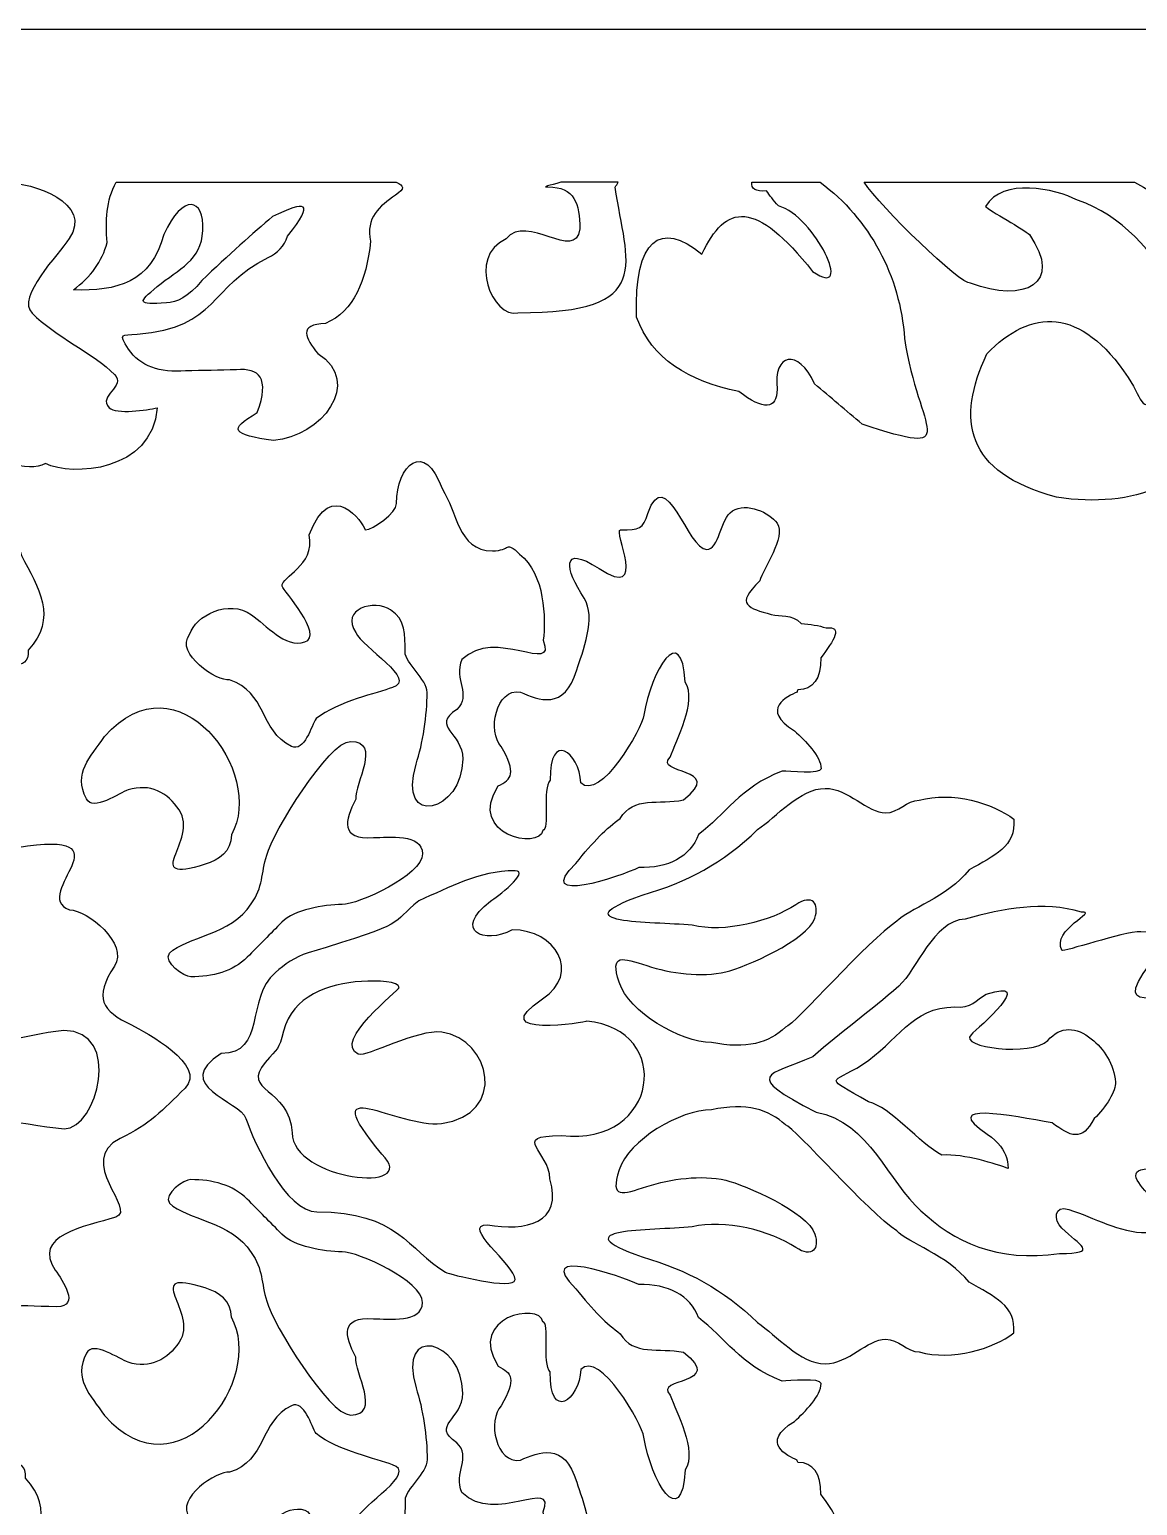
# Model space of a CAD drawing. Header units: centimetres. Extents: x 11.1 to 45, y -13.4 to 13.9.
# Drawn here: x 17.42 to 22.72, y 6.86 to 13.92 of the extents above; entities that cross this region are included whole.
import ezdxf

# ---------------------------------------------------------------- set-up
doc = ezdxf.new("R2010")
doc.units = ezdxf.units.CM
doc.header["$MEASUREMENT"] = 0
doc.layers.add('layer 1', color=7, linetype='Continuous')

msp = doc.modelspace()

# ---------------------------------------------------------------- linework, layer by layer
at = {"layer": 'layer 1', "color": 177}
for points, knots in [([(11.13376, 13.34877), (11.13376, 13.34877), (11.13376, 13.9212), (11.13376, 13.9212), (11.13376, 13.9212), (11.13376, 13.9212), (27.43513, 13.9212), (27.43513, 13.9212), (27.43513, 13.9212), (27.43513, 13.9212), (27.43513, -13.3973), (27.43513, -13.3973), (27.43513, -13.3973), (27.43513, -13.3973), (11.13376, -13.3973), (11.13376, -13.3973), (11.13376, -13.3973), (11.13376, -13.3973), (11.13376, 13.34877), (11.13376, 13.34877)], [0, 0, 0, 0, 0.1666667, 0.1666667, 0.1666667, 0.1666667, 0.3333333, 0.3333333, 0.3333333, 0.3333333, 0.5, 0.5, 0.5, 0.5, 0.6666667, 0.6666667, 0.6666667, 0.6666667, 1, 1, 1, 1]), ([(21.4173, 13.19051), (21.49186, 13.07493), (21.88108, 12.69596), (21.92558, 12.70743), (21.92558, 12.70743), (22.18358, 12.61015), (22.372, 12.70469), (22.20709, 12.94022), (22.20709, 12.94022), (22.18477, 12.96151), (22.01426, 13.05666), (21.99723, 13.07461), (21.99723, 13.07461), (22.07838, 13.21357), (22.32865, 13.16045), (22.43774, 13.10443), (22.43774, 13.10443), (22.65008, 13.02995), (22.79453, 12.86196), (22.91623, 12.66261), (22.91623, 12.66261), (23.05509, 12.43353), (23.04142, 12.27486), (22.87617, 12.17071), (22.87617, 12.17071), (22.72735, 12.07694), (22.75888, 12.13641), (22.67912, 12.25658), (22.67912, 12.25658), (22.4539, 12.5959), (22.21412, 12.58777), (22.00332, 12.36868), (22.00332, 12.36868), (21.85788, 12.05434), (21.8959, 11.80123), (22.33751, 11.68285), (22.33751, 11.68285), (22.71108, 11.62571), (22.99365, 11.75092), (23.19336, 12.04211), (23.19336, 12.04211), (23.43089, 12.56314), (23.17557, 12.93486), (22.7098, 13.19051), (22.7098, 13.19051), (22.7098, 13.19051), (21.4173, 13.19051), (21.4173, 13.19051)], [0, 0, 0, 0, 0.0769231, 0.0769231, 0.0769231, 0.0769231, 0.1538462, 0.1538462, 0.1538462, 0.1538462, 0.2307692, 0.2307692, 0.2307692, 0.2307692, 0.3076923, 0.3076923, 0.3076923, 0.3076923, 0.3846154, 0.3846154, 0.3846154, 0.3846154, 0.4615385, 0.4615385, 0.4615385, 0.4615385, 0.5384615, 0.5384615, 0.5384615, 0.5384615, 0.6153846, 0.6153846, 0.6153846, 0.6153846, 0.6923077, 0.6923077, 0.6923077, 0.6923077, 0.7692308, 0.7692308, 0.7692308, 0.7692308, 0.8461538, 0.8461538, 0.8461538, 0.8461538, 1, 1, 1, 1]), ([(18.03448, 12.11124), (17.98994, 12.09848), (17.83723, 12.07938), (17.80541, 12.11124), (17.80541, 12.11124), (17.74815, 12.1686), (17.88813, 12.21322), (17.83086, 12.27058), (17.83086, 12.27058), (17.73542, 12.36618), (17.54453, 12.45541), (17.43636, 12.56376), (17.43636, 12.56376), (17.36, 12.64025), (17.56362, 12.8442), (17.61452, 12.92068), (17.61452, 12.92068), (17.72906, 13.09277), (17.44272, 13.18838), (17.3091, 13.18838), (17.3091, 13.18838), (17.13998, 13.17477), (17.17717, 13.01374), (16.95277, 13.05453), (16.95277, 13.05453), (16.7555, 13.02446), (16.82552, 12.72657), (16.6219, 12.95892), (16.6219, 12.95892), (16.43016, 13.11614), (16.44558, 12.97522), (16.34829, 12.85057), (16.34829, 12.85057), (16.14467, 12.64662), (15.72471, 12.75497), (15.5211, 12.39805), (15.5211, 12.39805), (15.48292, 12.27058), (15.41293, 12.18134), (15.41293, 12.03475), (15.41293, 12.03475), (15.34028, 11.84247), (15.45996, 11.91125), (15.62425, 12.06102), (15.62425, 12.06102), (15.84603, 12.31501), (16.34856, 12.55191), (16.73643, 12.51915), (16.73643, 12.51915), (16.85096, 12.4809), (17.15639, 12.41717), (17.04185, 12.37892), (17.04185, 12.37892), (17.10564, 12.27517), (16.72596, 12.29855), (16.46918, 12.25146), (16.46918, 12.25146), (16.01741, 12.10487), (15.57201, 11.95826), (15.40656, 11.44838), (15.40656, 11.44838), (15.18456, 11.21631), (15.60119, 11.31144), (15.69926, 11.08509), (15.69926, 11.08509), (15.77939, 10.99747), (15.86533, 10.72024), (15.8647, 10.61981), (15.8647, 10.61981), (15.9175, 10.56102), (15.98518, 10.87668), (16.17649, 10.84289), (16.17649, 10.84289), (16.27193, 10.84289), (16.26557, 10.72816), (16.31647, 10.71543), (16.31647, 10.71543), (16.29845, 10.76057), (16.70143, 10.78076), (16.51373, 10.63894), (16.51373, 10.63894), (16.35465, 10.56245), (16.54554, 10.4286), (16.6728, 10.51146), (16.6728, 10.51146), (16.79338, 10.56245), (16.80066, 10.77916), (16.69189, 10.85565), (16.69189, 10.85565), (16.60631, 11.18419), (17.02666, 10.92965), (16.99095, 10.89388), (16.99095, 10.89388), (16.99095, 10.80465), (17.03549, 10.71543), (17.14366, 10.71543), (17.14366, 10.71543), (17.31546, 10.71543), (17.15639, 10.84289), (17.23274, 10.88112), (17.23274, 10.88112), (17.30274, 10.91301), (17.42363, 10.83015), (17.41727, 10.95124), (17.41727, 10.95124), (17.56139, 11.10209), (17.46638, 11.25293), (17.38546, 11.40376), (17.38546, 11.40376), (17.37655, 11.50447), (17.19288, 11.39016), (17.16275, 11.33366), (17.16275, 11.33366), (16.67222, 11.33366), (17.08035, 11.44201), (17.02276, 11.73519), (17.02276, 11.73519), (16.99095, 11.84354), (16.92732, 11.89453), (16.8446, 11.93277), (16.8446, 11.93277), (16.66643, 12.02201), (16.53282, 12.1686), (16.83187, 12.1686), (16.83187, 12.1686), (16.82811, 12.08564), (17.33394, 11.75417), (17.49999, 11.84354), (17.49999, 11.84354), (17.62835, 11.78205), (18.0113, 11.80352), (18.03448, 12.11124)], [0, 0, 0, 0, 0.0294118, 0.0294118, 0.0294118, 0.0294118, 0.0588235, 0.0588235, 0.0588235, 0.0588235, 0.0882353, 0.0882353, 0.0882353, 0.0882353, 0.1176471, 0.1176471, 0.1176471, 0.1176471, 0.1470588, 0.1470588, 0.1470588, 0.1470588, 0.1764706, 0.1764706, 0.1764706, 0.1764706, 0.2058824, 0.2058824, 0.2058824, 0.2058824, 0.2352941, 0.2352941, 0.2352941, 0.2352941, 0.2647059, 0.2647059, 0.2647059, 0.2647059, 0.2941176, 0.2941176, 0.2941176, 0.2941176, 0.3235294, 0.3235294, 0.3235294, 0.3235294, 0.3529412, 0.3529412, 0.3529412, 0.3529412, 0.3823529, 0.3823529, 0.3823529, 0.3823529, 0.4117647, 0.4117647, 0.4117647, 0.4117647, 0.4411765, 0.4411765, 0.4411765, 0.4411765, 0.4705882, 0.4705882, 0.4705882, 0.4705882, 0.5, 0.5, 0.5, 0.5, 0.5294118, 0.5294118, 0.5294118, 0.5294118, 0.5588235, 0.5588235, 0.5588235, 0.5588235, 0.5882353, 0.5882353, 0.5882353, 0.5882353, 0.6176471, 0.6176471, 0.6176471, 0.6176471, 0.6470588, 0.6470588, 0.6470588, 0.6470588, 0.6764706, 0.6764706, 0.6764706, 0.6764706, 0.7058824, 0.7058824, 0.7058824, 0.7058824, 0.7352941, 0.7352941, 0.7352941, 0.7352941, 0.7647059, 0.7647059, 0.7647059, 0.7647059, 0.7941176, 0.7941176, 0.7941176, 0.7941176, 0.8235294, 0.8235294, 0.8235294, 0.8235294, 0.8529412, 0.8529412, 0.8529412, 0.8529412, 0.8823529, 0.8823529, 0.8823529, 0.8823529, 0.9117647, 0.9117647, 0.9117647, 0.9117647, 0.9411765, 0.9411765, 0.9411765, 0.9411765, 1, 1, 1, 1]), ([(17.83886, 13.19051), (17.79042, 13.10327), (17.7881, 13.00388), (17.79495, 12.90209), (17.79495, 12.90209), (17.77283, 12.81072), (17.7157, 12.73686), (17.63459, 12.67501), (17.63459, 12.67501), (17.84019, 12.6675), (18.00796, 12.71178), (18.0659, 12.94087), (18.0659, 12.94087), (18.15922, 13.14027), (18.26041, 13.11622), (18.25321, 12.95856), (18.25321, 12.95856), (18.24669, 12.81516), (18.13914, 12.77678), (18.03463, 12.69059), (18.03463, 12.69059), (17.94104, 12.61337), (17.93791, 12.60395), (18.079, 12.6127), (18.079, 12.6127), (18.12826, 12.61576), (18.18244, 12.63872), (18.24838, 12.71931), (18.24838, 12.71931), (18.37447, 12.84001), (18.49504, 12.94883), (18.5873, 13.02577), (18.5873, 13.02577), (18.74422, 13.10152), (18.79399, 13.10263), (18.65897, 12.93264), (18.65897, 12.93264), (18.64327, 12.88417), (18.61029, 12.85119), (18.56547, 12.82942), (18.56547, 12.82942), (18.28191, 12.69167), (18.33015, 12.49613), (17.93924, 12.46306), (17.93924, 12.46306), (17.86484, 12.45676), (17.84644, 12.47151), (17.89833, 12.39209), (17.89833, 12.39209), (17.95316, 12.30814), (18.04765, 12.27812), (18.17096, 12.28728), (18.17096, 12.28728), (18.25207, 12.28914), (18.33317, 12.29098), (18.41427, 12.29283), (18.41427, 12.29283), (18.52141, 12.30196), (18.57572, 12.25577), (18.5138, 12.08787), (18.5138, 12.08787), (18.37061, 12.00373), (18.39643, 11.98399), (18.59122, 11.95368), (18.59122, 11.95368), (18.81941, 11.97246), (19.02088, 12.23096), (18.804, 12.37037), (18.804, 12.37037), (18.74276, 12.44444), (18.70851, 12.50985), (18.84006, 12.51438), (18.84006, 12.51438), (18.9762, 12.57254), (19.03484, 12.71867), (19.05571, 12.90764), (19.05571, 12.90764), (19.03053, 13.02011), (19.09908, 13.07622), (19.17439, 13.12826), (19.17439, 13.12826), (19.22255, 13.16156), (19.21402, 13.17123), (19.1786, 13.19051), (19.1786, 13.19051), (19.1786, 13.19051), (17.83886, 13.19051), (17.83886, 13.19051)], [0, 0, 0, 0, 0.0434783, 0.0434783, 0.0434783, 0.0434783, 0.0869565, 0.0869565, 0.0869565, 0.0869565, 0.1304348, 0.1304348, 0.1304348, 0.1304348, 0.173913, 0.173913, 0.173913, 0.173913, 0.2173913, 0.2173913, 0.2173913, 0.2173913, 0.2608696, 0.2608696, 0.2608696, 0.2608696, 0.3043478, 0.3043478, 0.3043478, 0.3043478, 0.3478261, 0.3478261, 0.3478261, 0.3478261, 0.3913043, 0.3913043, 0.3913043, 0.3913043, 0.4347826, 0.4347826, 0.4347826, 0.4347826, 0.4782609, 0.4782609, 0.4782609, 0.4782609, 0.5217391, 0.5217391, 0.5217391, 0.5217391, 0.5652174, 0.5652174, 0.5652174, 0.5652174, 0.6086957, 0.6086957, 0.6086957, 0.6086957, 0.6521739, 0.6521739, 0.6521739, 0.6521739, 0.6956522, 0.6956522, 0.6956522, 0.6956522, 0.7391304, 0.7391304, 0.7391304, 0.7391304, 0.7826087, 0.7826087, 0.7826087, 0.7826087, 0.826087, 0.826087, 0.826087, 0.826087, 0.8695652, 0.8695652, 0.8695652, 0.8695652, 0.9130435, 0.9130435, 0.9130435, 0.9130435, 1, 1, 1, 1]), ([(20.24019, 13.19051), (20.2356, 13.18255), (20.2308, 13.17468), (20.22569, 13.16691), (20.22569, 13.16691), (20.27895, 12.79748), (20.42724, 12.56532), (19.75997, 12.56549), (19.75997, 12.56549), (19.64074, 12.53694), (19.51458, 12.83328), (19.70383, 12.91895), (19.70383, 12.91895), (19.80321, 13.04553), (20.03624, 12.80319), (20.05669, 12.96715), (20.05669, 12.96715), (20.05669, 13.08763), (20.03263, 13.16797), (19.90432, 13.16797), (19.90432, 13.16797), (19.87048, 13.16797), (19.91258, 13.17321), (19.96648, 13.19051), (19.96648, 13.19051), (19.96648, 13.19051), (20.24019, 13.19051), (20.24019, 13.19051)], [0, 0, 0, 0, 0.125, 0.125, 0.125, 0.125, 0.25, 0.25, 0.25, 0.25, 0.375, 0.375, 0.375, 0.375, 0.5, 0.5, 0.5, 0.5, 0.625, 0.625, 0.625, 0.625, 0.75, 0.75, 0.75, 0.75, 1, 1, 1, 1]), ([(20.87997, 13.19051), (20.87491, 13.1584), (20.89812, 13.14455), (20.94964, 13.14898), (20.94964, 13.14898), (20.96402, 13.12807), (20.98296, 13.10416), (21.00654, 13.07729), (21.00654, 13.07729), (21.18042, 13.02979), (21.37521, 12.62168), (21.17042, 12.76315), (21.17042, 12.76315), (20.89615, 13.10857), (20.755, 13.09012), (20.64066, 12.84572), (20.64066, 12.84572), (20.44288, 13.01121), (20.31539, 12.91856), (20.32841, 12.54521), (20.32841, 12.54521), (20.39992, 12.34272), (20.57852, 12.23818), (20.81723, 12.18861), (20.81723, 12.18861), (20.93662, 12.09771), (20.99783, 12.10149), (21.00089, 12.19991), (21.00089, 12.19991), (20.97948, 12.3701), (21.10283, 12.39932), (21.1789, 12.22539), (21.1789, 12.22539), (21.25614, 12.16124), (21.3297, 12.09708), (21.40693, 12.03292), (21.40693, 12.03292), (21.89801, 11.87009), (21.67739, 11.99247), (21.60973, 12.44202), (21.60973, 12.44202), (21.58903, 12.74288), (21.44337, 13.01399), (21.2068, 13.19051), (21.2068, 13.19051), (21.2068, 13.19051), (20.87997, 13.19051), (20.87997, 13.19051)], [0, 0, 0, 0, 0.0769231, 0.0769231, 0.0769231, 0.0769231, 0.1538462, 0.1538462, 0.1538462, 0.1538462, 0.2307692, 0.2307692, 0.2307692, 0.2307692, 0.3076923, 0.3076923, 0.3076923, 0.3076923, 0.3846154, 0.3846154, 0.3846154, 0.3846154, 0.4615385, 0.4615385, 0.4615385, 0.4615385, 0.5384615, 0.5384615, 0.5384615, 0.5384615, 0.6153846, 0.6153846, 0.6153846, 0.6153846, 0.6923077, 0.6923077, 0.6923077, 0.6923077, 0.7692308, 0.7692308, 0.7692308, 0.7692308, 0.8461538, 0.8461538, 0.8461538, 0.8461538, 1, 1, 1, 1]), ([(19.49243, 10.90557), (19.64941, 11.06451), (19.94664, 10.82668), (19.88187, 10.99837), (19.88187, 10.99837), (19.89364, 11.10112), (19.89132, 11.31373), (19.76828, 11.40997), (19.76828, 11.40997), (19.69932, 11.47857), (19.72771, 11.42611), (19.63847, 11.42611), (19.63847, 11.42611), (19.47214, 11.42611), (19.46809, 11.61981), (19.39913, 11.7207), (19.39913, 11.7207), (19.31395, 11.96329), (19.18007, 11.83565), (19.18007, 11.6521), (19.18007, 11.6521), (19.18007, 11.60771), (19.06648, 11.527), (19.02997, 11.527), (19.02997, 11.527), (19.02146, 11.55786), (18.86847, 11.78457), (18.76223, 11.50278), (18.76223, 11.50278), (18.79091, 11.3501), (18.62716, 11.30655), (18.63242, 11.25664), (18.63242, 11.25664), (18.63647, 11.24048), (18.83525, 11.01855), (18.74194, 10.9903), (18.74194, 10.9903), (18.64459, 10.95802), (18.55533, 11.07503), (18.48637, 11.11942), (18.48637, 11.11942), (18.37685, 11.19911), (18.21729, 11.11506), (18.19024, 11.02662), (18.19024, 11.02662), (18.11686, 10.93236), (18.32431, 10.79962), (18.3809, 10.80871), (18.3809, 10.80871), (18.5594, 10.75221), (18.52289, 10.56658), (18.67704, 10.48992), (18.67704, 10.48992), (18.73789, 10.46167), (18.7744, 10.59081), (18.79468, 10.62309), (18.79468, 10.62309), (18.90342, 10.70784), (19.08786, 10.74416), (19.15978, 10.7724), (19.15978, 10.7724), (19.28547, 10.80732), (19.0137, 10.96605), (18.98535, 11.03469), (18.98535, 11.03469), (18.90827, 11.14768), (19.07459, 11.19611), (19.15167, 11.14363), (19.15167, 11.14363), (19.22469, 11.09522), (19.22063, 11.02662), (19.22063, 10.94188), (19.22063, 10.94188), (19.22063, 10.88941), (19.32611, 10.81274), (19.32611, 10.74819), (19.32611, 10.74819), (19.32611, 10.64325), (19.30582, 10.50203), (19.27337, 10.40518), (19.27337, 10.40518), (19.18008, 10.0957), (19.49649, 10.17511), (19.49649, 10.42939), (19.49649, 10.42939), (19.49649, 10.55851), (19.34233, 10.58274), (19.46809, 10.66748), (19.46809, 10.66748), (19.54103, 10.73611), (19.45038, 10.81011), (19.49243, 10.90557)], [0, 0, 0, 0, 0.0416667, 0.0416667, 0.0416667, 0.0416667, 0.0833333, 0.0833333, 0.0833333, 0.0833333, 0.125, 0.125, 0.125, 0.125, 0.1666667, 0.1666667, 0.1666667, 0.1666667, 0.2083333, 0.2083333, 0.2083333, 0.2083333, 0.25, 0.25, 0.25, 0.25, 0.2916667, 0.2916667, 0.2916667, 0.2916667, 0.3333333, 0.3333333, 0.3333333, 0.3333333, 0.375, 0.375, 0.375, 0.375, 0.4166667, 0.4166667, 0.4166667, 0.4166667, 0.4583333, 0.4583333, 0.4583333, 0.4583333, 0.5, 0.5, 0.5, 0.5, 0.5416667, 0.5416667, 0.5416667, 0.5416667, 0.5833333, 0.5833333, 0.5833333, 0.5833333, 0.625, 0.625, 0.625, 0.625, 0.6666667, 0.6666667, 0.6666667, 0.6666667, 0.7083333, 0.7083333, 0.7083333, 0.7083333, 0.75, 0.75, 0.75, 0.75, 0.7916667, 0.7916667, 0.7916667, 0.7916667, 0.8333333, 0.8333333, 0.8333333, 0.8333333, 0.875, 0.875, 0.875, 0.875, 0.9166667, 0.9166667, 0.9166667, 0.9166667, 1, 1, 1, 1]), ([(21.08374, 10.56496), (20.91489, 10.66894), (21.05217, 10.73062), (21.09562, 10.75021), (21.09562, 10.75021), (21.09752, 10.754), (21.09725, 10.76193), (21.10177, 10.76184), (21.10177, 10.76184), (21.16953, 10.7605), (21.21349, 10.81578), (21.20911, 10.91343), (21.20911, 10.91343), (21.27224, 10.99733), (21.31849, 11.06746), (21.2343, 11.05762), (21.2343, 11.05762), (21.20066, 11.06875), (21.1586, 11.07473), (21.11476, 11.0792), (21.11476, 11.0792), (21.06819, 11.12848), (21.01665, 11.10862), (20.97171, 11.12159), (20.97171, 11.12159), (20.86528, 11.15229), (20.79589, 11.16725), (20.91732, 11.28228), (20.91732, 11.28228), (20.93317, 11.34141), (21.04412, 11.49118), (21.00052, 11.55819), (21.00052, 11.55819), (20.96487, 11.60941), (20.85393, 11.66065), (20.78657, 11.6173), (20.78657, 11.6173), (20.72713, 11.57788), (20.72318, 11.43205), (20.66374, 11.43205), (20.66374, 11.43205), (20.57261, 11.43205), (20.46563, 11.85378), (20.38243, 11.60548), (20.38243, 11.60548), (20.35865, 11.53059), (20.3428, 11.52664), (20.25167, 11.52664), (20.25167, 11.52664), (20.21205, 11.52664), (20.39035, 11.18374), (20.14866, 11.34141), (20.14866, 11.34141), (19.96243, 11.46359), (19.98621, 11.33746), (20.07734, 11.19951), (20.07734, 11.19951), (20.13677, 11.10887), (20.06941, 10.9394), (20.04168, 10.85661), (20.04168, 10.85661), (19.98489, 10.65824), (19.85809, 10.71342), (19.77225, 10.75021), (19.77225, 10.75021), (19.65602, 10.77121), (19.61245, 10.55839), (19.68112, 10.49008), (19.68112, 10.49008), (19.75355, 10.36052), (19.73211, 10.33381), (19.66527, 10.30089), (19.66527, 10.30089), (19.51617, 10.06313), (19.86603, 9.99466), (19.87923, 10.08805), (19.87923, 10.08805), (19.91489, 10.08805), (19.87527, 10.28906), (19.91489, 10.32848), (19.91489, 10.32848), (19.90982, 10.568), (20.05453, 10.46422), (20.06149, 10.31665), (20.06149, 10.31665), (20.15129, 10.22181), (20.35673, 10.57968), (20.36262, 10.63985), (20.36262, 10.63985), (20.39788, 10.85299), (20.54318, 11.09577), (20.56072, 10.7975), (20.56072, 10.7975), (20.62016, 10.70686), (20.51714, 10.5216), (20.48941, 10.43884), (20.48941, 10.43884), (20.40325, 10.35413), (20.75787, 10.39357), (20.5528, 10.23388), (20.5528, 10.23388), (20.43534, 10.21068), (20.31297, 10.25337), (20.24945, 10.14538), (20.24945, 10.14538), (20.18725, 10.10054), (20.12035, 10.03475), (20.03771, 9.9304), (20.03771, 9.9304), (19.82609, 9.72443), (20.25534, 9.86894), (20.33884, 9.91068), (20.33884, 9.91068), (20.47905, 9.90652), (20.58464, 9.9618), (20.62412, 10.06835), (20.62412, 10.06835), (20.75091, 10.16228), (20.82223, 10.29497), (21.0243, 10.37183), (21.0243, 10.37183), (21.056, 10.37183), (21.21053, 10.35607), (21.21053, 10.38366), (21.21053, 10.38366), (21.21053, 10.44277), (21.13524, 10.51767), (21.08374, 10.56496)], [0, 0, 0, 0, 0.030303, 0.030303, 0.030303, 0.030303, 0.0606061, 0.0606061, 0.0606061, 0.0606061, 0.0909091, 0.0909091, 0.0909091, 0.0909091, 0.1212121, 0.1212121, 0.1212121, 0.1212121, 0.1515152, 0.1515152, 0.1515152, 0.1515152, 0.1818182, 0.1818182, 0.1818182, 0.1818182, 0.2121212, 0.2121212, 0.2121212, 0.2121212, 0.2424242, 0.2424242, 0.2424242, 0.2424242, 0.2727273, 0.2727273, 0.2727273, 0.2727273, 0.3030303, 0.3030303, 0.3030303, 0.3030303, 0.3333333, 0.3333333, 0.3333333, 0.3333333, 0.3636364, 0.3636364, 0.3636364, 0.3636364, 0.3939394, 0.3939394, 0.3939394, 0.3939394, 0.4242424, 0.4242424, 0.4242424, 0.4242424, 0.4545455, 0.4545455, 0.4545455, 0.4545455, 0.4848485, 0.4848485, 0.4848485, 0.4848485, 0.5151515, 0.5151515, 0.5151515, 0.5151515, 0.5454545, 0.5454545, 0.5454545, 0.5454545, 0.5757576, 0.5757576, 0.5757576, 0.5757576, 0.6060606, 0.6060606, 0.6060606, 0.6060606, 0.6363636, 0.6363636, 0.6363636, 0.6363636, 0.6666667, 0.6666667, 0.6666667, 0.6666667, 0.6969697, 0.6969697, 0.6969697, 0.6969697, 0.7272727, 0.7272727, 0.7272727, 0.7272727, 0.7575758, 0.7575758, 0.7575758, 0.7575758, 0.7878788, 0.7878788, 0.7878788, 0.7878788, 0.8181818, 0.8181818, 0.8181818, 0.8181818, 0.8484848, 0.8484848, 0.8484848, 0.8484848, 0.8787879, 0.8787879, 0.8787879, 0.8787879, 0.9090909, 0.9090909, 0.9090909, 0.9090909, 0.9393939, 0.9393939, 0.9393939, 0.9393939, 1, 1, 1, 1]), ([(18.26365, 9.92604), (18.33194, 9.94714), (18.38996, 9.98644), (18.38996, 10.06665), (18.38996, 10.06665), (18.55508, 10.36154), (18.13404, 10.93755), (17.78313, 10.53761), (17.78313, 10.53761), (17.71311, 10.43481), (17.63309, 10.36516), (17.69644, 10.23913), (17.69644, 10.23913), (17.72644, 10.1761), (17.85648, 10.26897), (17.89649, 10.28223), (17.89649, 10.28223), (17.99985, 10.3154), (18.08655, 10.26897), (18.13989, 10.18606), (18.13989, 10.18606), (18.2365, 10.04191), (17.94855, 9.82867), (18.26365, 9.92604)], [0, 0, 0, 0, 0.1428571, 0.1428571, 0.1428571, 0.1428571, 0.2857143, 0.2857143, 0.2857143, 0.2857143, 0.4285714, 0.4285714, 0.4285714, 0.4285714, 0.5714286, 0.5714286, 0.5714286, 0.5714286, 0.7142857, 0.7142857, 0.7142857, 0.7142857, 1, 1, 1, 1]), ([(19.30382, 9.97619), (19.30382, 10.07577), (19.14113, 10.054), (19.06917, 10.054), (19.06917, 10.054), (18.90853, 10.04357), (18.93148, 10.13487), (18.98469, 10.2376), (18.98469, 10.2376), (18.97844, 10.31231), (19.10984, 10.51459), (18.95967, 10.51459), (18.95967, 10.51459), (18.85663, 10.51459), (18.58678, 10.07821), (18.5592, 9.96996), (18.5592, 9.96996), (18.53104, 9.88283), (18.54356, 9.81747), (18.48412, 9.73654), (18.48412, 9.73654), (18.39025, 9.58686), (18.17751, 9.58239), (18.09304, 9.50002), (18.09304, 9.50002), (18.06488, 9.45645), (18.16186, 9.38799), (18.19628, 9.38799), (18.19628, 9.38799), (18.29953, 9.38799), (18.39651, 9.41288), (18.46534, 9.48135), (18.46534, 9.48135), (18.52062, 9.53738), (18.57589, 9.59339), (18.63116, 9.64941), (18.63116, 9.64941), (18.69061, 9.70855), (18.8314, 9.73344), (18.919, 9.73344), (18.919, 9.73344), (18.99761, 9.73344), (19.30382, 9.87412), (19.30382, 9.97619)], [0, 0, 0, 0, 0.0833333, 0.0833333, 0.0833333, 0.0833333, 0.1666667, 0.1666667, 0.1666667, 0.1666667, 0.25, 0.25, 0.25, 0.25, 0.3333333, 0.3333333, 0.3333333, 0.3333333, 0.4166667, 0.4166667, 0.4166667, 0.4166667, 0.5, 0.5, 0.5, 0.5, 0.5833333, 0.5833333, 0.5833333, 0.5833333, 0.6666667, 0.6666667, 0.6666667, 0.6666667, 0.75, 0.75, 0.75, 0.75, 0.8333333, 0.8333333, 0.8333333, 0.8333333, 1, 1, 1, 1]), ([(17.58952, 8.66025), (17.38432, 8.67792), (17.06238, 8.78044), (16.88885, 8.6016), (16.88885, 8.6016), (16.90454, 8.57141), (16.94168, 8.53438), (16.98331, 8.49678), (16.98331, 8.49678), (17.15064, 8.52462), (17.28345, 8.29851), (17.02256, 8.31193), (17.02256, 8.31193), (16.96859, 8.31193), (16.76741, 8.45957), (16.71345, 8.3522), (16.71345, 8.3522), (16.67971, 8.27838), (16.77172, 8.13075), (16.63006, 8.13075), (16.63006, 8.13075), (16.55584, 8.13075), (16.38719, 8.20456), (16.38719, 8.13745), (16.38719, 8.13745), (16.38719, 7.94956), (16.62331, 7.65428), (16.76498, 7.56033), (16.76498, 7.56033), (16.87966, 7.4865), (17.23047, 7.45967), (17.23047, 7.64086), (17.23047, 7.64086), (17.23047, 7.8556), (17.34516, 7.80863), (17.5543, 7.80863), (17.5543, 7.80863), (17.66899, 7.80863), (17.58128, 7.93613), (17.54755, 7.98311), (17.54755, 7.98311), (17.43287, 8.15088), (17.68922, 8.19114), (17.83764, 8.23812), (17.83764, 8.23812), (17.93884, 8.27167), (17.642, 8.50655), (17.85788, 8.61392), (17.85788, 8.61392), (17.99955, 8.68104), (18.06027, 8.74815), (18.16821, 8.85552), (18.16821, 8.85552), (18.27616, 8.96288), (17.97932, 9.12395), (17.91185, 9.1575), (17.91185, 9.1575), (17.77018, 9.2246), (17.7297, 9.28501), (17.83089, 9.43934), (17.83089, 9.43934), (17.89836, 9.54673), (17.70272, 9.70778), (17.61502, 9.70778), (17.61502, 9.70778), (17.41945, 9.78267), (17.92322, 10.09655), (17.3654, 10.0067), (17.3654, 10.0067), (17.25746, 10.0067), (17.19, 9.85542), (17.23047, 10.05674), (17.23047, 10.05674), (17.31574, 10.34918), (17.14603, 10.33676), (16.90665, 10.2782), (16.90665, 10.2782), (16.76498, 10.2782), (16.52886, 10.11043), (16.48838, 9.98965), (16.48838, 9.98965), (16.47489, 9.93595), (16.36198, 9.63209), (16.42269, 9.60526), (16.42269, 9.60526), (16.41268, 9.63783), (16.77651, 9.76893), (16.70426, 9.55344), (16.70426, 9.55344), (16.66375, 9.47425), (16.66989, 9.38223), (16.8048, 9.39304), (16.8048, 9.39304), (16.91948, 9.44672), (16.92811, 9.53022), (17.09677, 9.57049), (17.09677, 9.57049), (17.21538, 9.5563), (17.23029, 9.38662), (17.15627, 9.39238), (17.15627, 9.39238), (17.15627, 9.34539), (16.74109, 9.2289), (16.98396, 9.14837), (16.98396, 9.14837), (17.29203, 9.02669), (17.37542, 9.11194), (17.58803, 9.13066), (17.58803, 9.13066), (17.87137, 9.13066), (17.74807, 8.66025), (17.58952, 8.66025)], [0, 0, 0, 0, 0.0344828, 0.0344828, 0.0344828, 0.0344828, 0.0689655, 0.0689655, 0.0689655, 0.0689655, 0.1034483, 0.1034483, 0.1034483, 0.1034483, 0.137931, 0.137931, 0.137931, 0.137931, 0.1724138, 0.1724138, 0.1724138, 0.1724138, 0.2068966, 0.2068966, 0.2068966, 0.2068966, 0.2413793, 0.2413793, 0.2413793, 0.2413793, 0.2758621, 0.2758621, 0.2758621, 0.2758621, 0.3103448, 0.3103448, 0.3103448, 0.3103448, 0.3448276, 0.3448276, 0.3448276, 0.3448276, 0.3793103, 0.3793103, 0.3793103, 0.3793103, 0.4137931, 0.4137931, 0.4137931, 0.4137931, 0.4482759, 0.4482759, 0.4482759, 0.4482759, 0.4827586, 0.4827586, 0.4827586, 0.4827586, 0.5172414, 0.5172414, 0.5172414, 0.5172414, 0.5517241, 0.5517241, 0.5517241, 0.5517241, 0.5862069, 0.5862069, 0.5862069, 0.5862069, 0.6206897, 0.6206897, 0.6206897, 0.6206897, 0.6551724, 0.6551724, 0.6551724, 0.6551724, 0.6896552, 0.6896552, 0.6896552, 0.6896552, 0.7241379, 0.7241379, 0.7241379, 0.7241379, 0.7586207, 0.7586207, 0.7586207, 0.7586207, 0.7931034, 0.7931034, 0.7931034, 0.7931034, 0.8275862, 0.8275862, 0.8275862, 0.8275862, 0.862069, 0.862069, 0.862069, 0.862069, 0.8965517, 0.8965517, 0.8965517, 0.8965517, 0.9310345, 0.9310345, 0.9310345, 0.9310345, 1, 1, 1, 1]), ([(22.13266, 10.14178), (22.03356, 10.21791), (21.83805, 10.27731), (21.67967, 10.23265), (21.67967, 10.23265), (21.62257, 10.23265), (21.5807, 10.17207), (21.51979, 10.17207), (21.51979, 10.17207), (21.43224, 10.17207), (21.34089, 10.28945), (21.23049, 10.28945), (21.23049, 10.28945), (21.10868, 10.28945), (20.99829, 10.15314), (20.90693, 10.09254), (20.90693, 10.09254), (20.73954, 9.93019), (20.57201, 9.84252), (20.35497, 9.77825), (20.35497, 9.77825), (19.9568, 9.63791), (20.39102, 9.65322), (20.59479, 9.63438), (20.59479, 9.63438), (20.74706, 9.59651), (20.97165, 9.65331), (21.08965, 9.73282), (21.08965, 9.73282), (21.16959, 9.78584), (21.20385, 9.73662), (21.181, 9.66845), (21.181, 9.66845), (21.14675, 9.56242), (20.84602, 9.43369), (20.75466, 9.41097), (20.75466, 9.41097), (20.63666, 9.38445), (20.49202, 9.4034), (20.37782, 9.44126), (20.37782, 9.44126), (20.25981, 9.47912), (20.1989, 9.50184), (20.24458, 9.36175), (20.24458, 9.36175), (20.29027, 9.21784), (20.53769, 9.07396), (20.68615, 9.07396), (20.68615, 9.07396), (20.85237, 9.03862), (20.96277, 9.07271), (21.04016, 9.1459), (21.04016, 9.1459), (21.08504, 9.1595), (21.43733, 9.56523), (21.57309, 9.65331), (21.57309, 9.65331), (21.62569, 9.71039), (21.81506, 9.7678), (21.91949, 9.89943), (21.91949, 9.89943), (22.03882, 9.96821), (22.14417, 10.01113), (22.13266, 10.14178)], [0, 0, 0, 0, 0.0588235, 0.0588235, 0.0588235, 0.0588235, 0.1176471, 0.1176471, 0.1176471, 0.1176471, 0.1764706, 0.1764706, 0.1764706, 0.1764706, 0.2352941, 0.2352941, 0.2352941, 0.2352941, 0.2941176, 0.2941176, 0.2941176, 0.2941176, 0.3529412, 0.3529412, 0.3529412, 0.3529412, 0.4117647, 0.4117647, 0.4117647, 0.4117647, 0.4705882, 0.4705882, 0.4705882, 0.4705882, 0.5294118, 0.5294118, 0.5294118, 0.5294118, 0.5882353, 0.5882353, 0.5882353, 0.5882353, 0.6470588, 0.6470588, 0.6470588, 0.6470588, 0.7058824, 0.7058824, 0.7058824, 0.7058824, 0.7647059, 0.7647059, 0.7647059, 0.7647059, 0.8235294, 0.8235294, 0.8235294, 0.8235294, 0.8823529, 0.8823529, 0.8823529, 0.8823529, 1, 1, 1, 1]), ([(20.08956, 9.17528), (20.50617, 9.13853), (20.43923, 8.57603), (19.96838, 8.6277), (19.96838, 8.6277), (19.71912, 8.6277), (19.91299, 8.55193), (19.91299, 8.42107), (19.91299, 8.42107), (19.97819, 8.20756), (19.79636, 8.16852), (19.61526, 8.20066), (19.61526, 8.20066), (19.4837, 8.20066), (19.74681, 8.0078), (19.74681, 7.93892), (19.74681, 7.93892), (19.74681, 7.88383), (19.4283, 7.96647), (19.41445, 7.97336), (19.41445, 7.97336), (19.23408, 8.08356), (19.18661, 8.26265), (18.79821, 8.26265), (18.79821, 8.26265), (18.6528, 8.26265), (18.50047, 8.58637), (18.45892, 8.71034), (18.45892, 8.71034), (18.43123, 8.793), (18.09887, 8.86877), (18.34121, 9.0203), (18.34121, 9.0203), (18.55506, 9.0203), (18.45512, 9.2805), (18.60013, 9.40829), (18.60013, 9.40829), (18.64245, 9.44557), (18.69522, 9.48302), (18.75654, 9.50218), (18.75654, 9.50218), (19.25663, 9.65195), (19.14169, 9.63662), (19.28671, 9.75193), (19.28671, 9.75193), (19.43404, 9.81474), (19.56905, 9.89503), (19.74681, 9.89503), (19.74681, 9.89503), (19.82298, 9.89503), (19.6568, 9.76417), (19.62911, 9.75039), (19.62911, 9.75039), (19.44677, 9.60805), (19.59911, 9.53917), (19.73296, 9.61263), (19.73296, 9.61263), (19.94069, 9.61263), (20.06532, 9.40602), (19.87837, 9.28202), (19.87837, 9.28202), (19.58755, 9.08918), (20.09994, 9.17183), (20.08956, 9.17528)], [0, 0, 0, 0, 0.0588235, 0.0588235, 0.0588235, 0.0588235, 0.1176471, 0.1176471, 0.1176471, 0.1176471, 0.1764706, 0.1764706, 0.1764706, 0.1764706, 0.2352941, 0.2352941, 0.2352941, 0.2352941, 0.2941176, 0.2941176, 0.2941176, 0.2941176, 0.3529412, 0.3529412, 0.3529412, 0.3529412, 0.4117647, 0.4117647, 0.4117647, 0.4117647, 0.4705882, 0.4705882, 0.4705882, 0.4705882, 0.5294118, 0.5294118, 0.5294118, 0.5294118, 0.5882353, 0.5882353, 0.5882353, 0.5882353, 0.6470588, 0.6470588, 0.6470588, 0.6470588, 0.7058824, 0.7058824, 0.7058824, 0.7058824, 0.7647059, 0.7647059, 0.7647059, 0.7647059, 0.8235294, 0.8235294, 0.8235294, 0.8235294, 0.8823529, 0.8823529, 0.8823529, 0.8823529, 1, 1, 1, 1]), ([(23.2531, 8.87218), (23.0514, 8.80223), (23.0585, 8.58997), (23.03037, 8.5786), (23.03037, 8.5786), (23.03317, 8.51491), (22.95358, 8.45726), (22.87227, 8.46574), (22.87227, 8.46574), (22.44321, 8.5104), (23.06879, 8.21499), (22.76866, 8.16319), (22.76866, 8.16319), (22.63503, 8.16319), (22.5181, 8.2352), (22.3956, 8.27398), (22.3956, 8.27398), (22.32321, 8.29613), (22.32321, 8.22413), (22.36218, 8.18536), (22.36218, 8.18536), (22.44571, 8.10227), (22.54594, 8.0635), (22.35105, 8.0635), (22.35105, 8.0635), (22.05578, 8.01902), (21.84039, 8.12229), (21.68844, 8.26843), (21.68844, 8.26843), (21.53402, 8.39981), (21.44093, 8.6961), (21.1873, 8.73924), (21.1873, 8.73924), (20.8288, 8.92608), (20.95883, 8.91116), (21.17059, 9.00511), (21.17059, 9.00511), (21.30609, 9.12327), (21.44715, 9.22482), (21.58264, 9.34298), (21.58264, 9.34298), (21.67173, 9.42607), (21.74412, 9.65315), (21.90002, 9.66423), (21.90002, 9.66423), (22.08563, 9.71424), (22.27125, 9.75125), (22.45685, 9.69747), (22.45685, 9.69747), (22.54037, 9.703), (22.31207, 9.61438), (22.36218, 9.51469), (22.36218, 9.51469), (22.36776, 9.50361), (22.65173, 9.60331), (22.74083, 9.60331), (22.74083, 9.60331), (22.93014, 9.60331), (22.81321, 9.49252), (22.75196, 9.4039), (22.75196, 9.4039), (22.59605, 9.17127), (22.97469, 9.37621), (23.01366, 9.25436), (23.01366, 9.25436), (22.99974, 9.06878), (23.20761, 8.98386), (23.2531, 8.87218)], [0, 0, 0, 0, 0.0555556, 0.0555556, 0.0555556, 0.0555556, 0.1111111, 0.1111111, 0.1111111, 0.1111111, 0.1666667, 0.1666667, 0.1666667, 0.1666667, 0.2222222, 0.2222222, 0.2222222, 0.2222222, 0.2777778, 0.2777778, 0.2777778, 0.2777778, 0.3333333, 0.3333333, 0.3333333, 0.3333333, 0.3888889, 0.3888889, 0.3888889, 0.3888889, 0.4444444, 0.4444444, 0.4444444, 0.4444444, 0.5, 0.5, 0.5, 0.5, 0.5555556, 0.5555556, 0.5555556, 0.5555556, 0.6111111, 0.6111111, 0.6111111, 0.6111111, 0.6666667, 0.6666667, 0.6666667, 0.6666667, 0.7222222, 0.7222222, 0.7222222, 0.7222222, 0.7777778, 0.7777778, 0.7777778, 0.7777778, 0.8333333, 0.8333333, 0.8333333, 0.8333333, 0.8888889, 0.8888889, 0.8888889, 0.8888889, 1, 1, 1, 1]), ([(19.39589, 9.12238), (19.63413, 9.08911), (19.70992, 8.72738), (19.39458, 8.68612), (19.39458, 8.68612), (19.19043, 8.65939), (18.77257, 8.94823), (19.10979, 8.53815), (19.10979, 8.53815), (19.30367, 8.34529), (18.68049, 8.41418), (18.68049, 8.64147), (18.68049, 8.64147), (18.66569, 8.8606), (18.43266, 8.83653), (18.55147, 8.97766), (18.55147, 8.97766), (18.61244, 9.05013), (18.61641, 9.03442), (18.63943, 9.12772), (18.63943, 9.12772), (18.68087, 9.29583), (18.85459, 9.35492), (19.01155, 9.36558), (19.01155, 9.36558), (19.08974, 9.37089), (19.19289, 9.3649), (19.19289, 9.33713), (19.19289, 9.33713), (19.19289, 9.32335), (18.87191, 9.07908), (18.99654, 9.0171), (18.99654, 9.0171), (19.03428, 9.001), (19.28177, 9.1383), (19.39589, 9.12238)], [0, 0, 0, 0, 0.1, 0.1, 0.1, 0.1, 0.2, 0.2, 0.2, 0.2, 0.3, 0.3, 0.3, 0.3, 0.4, 0.4, 0.4, 0.4, 0.5, 0.5, 0.5, 0.5, 0.6, 0.6, 0.6, 0.6, 0.7, 0.7, 0.7, 0.7, 0.8, 0.8, 0.8, 0.8, 1, 1, 1, 1]), ([(22.51779, 8.70954), (22.57247, 8.76121), (22.62402, 8.8445), (22.61833, 8.88325), (22.61833, 8.88325), (22.61226, 8.96775), (22.56457, 9.0459), (22.50332, 9.0901), (22.50332, 9.0901), (22.43416, 9.14894), (22.35482, 9.15383), (22.29537, 9.08265), (22.29537, 9.08265), (22.21742, 9.00511), (21.86662, 9.04941), (21.92786, 9.11035), (21.92786, 9.11035), (21.96127, 9.14357), (22.25082, 9.3873), (22.00025, 9.30421), (22.00025, 9.30421), (21.95024, 9.27642), (21.93104, 9.23458), (21.84991, 9.24329), (21.84991, 9.24329), (21.6432, 9.2444), (21.57523, 9.07523), (21.40851, 8.96813), (21.40851, 8.96813), (21.25462, 8.86926), (21.21887, 8.91737), (21.43787, 8.78909), (21.43787, 8.78909), (21.54059, 8.76675), (21.6846, 8.58779), (21.78867, 8.5343), (21.78867, 8.5343), (21.89625, 8.54143), (22.05234, 8.49056), (22.1045, 8.47013), (22.1045, 8.47013), (22.1045, 8.4646), (22.11719, 8.562), (22.00582, 8.634), (22.00582, 8.634), (21.76622, 8.79429), (22.12417, 8.72356), (22.31611, 8.68835), (22.31611, 8.68835), (22.40444, 8.62375), (22.45736, 8.59653), (22.51779, 8.70954)], [0, 0, 0, 0, 0.0714286, 0.0714286, 0.0714286, 0.0714286, 0.1428571, 0.1428571, 0.1428571, 0.1428571, 0.2142857, 0.2142857, 0.2142857, 0.2142857, 0.2857143, 0.2857143, 0.2857143, 0.2857143, 0.3571429, 0.3571429, 0.3571429, 0.3571429, 0.4285714, 0.4285714, 0.4285714, 0.4285714, 0.5, 0.5, 0.5, 0.5, 0.5714286, 0.5714286, 0.5714286, 0.5714286, 0.6428571, 0.6428571, 0.6428571, 0.6428571, 0.7142857, 0.7142857, 0.7142857, 0.7142857, 0.7857143, 0.7857143, 0.7857143, 0.7857143, 0.8571429, 0.8571429, 0.8571429, 0.8571429, 1, 1, 1, 1]), ([(22.13266, 7.68333), (22.03356, 7.60719), (21.83805, 7.5478), (21.67967, 7.59246), (21.67967, 7.59246), (21.62257, 7.59246), (21.5807, 7.65304), (21.51979, 7.65304), (21.51979, 7.65304), (21.43224, 7.65304), (21.34089, 7.53565), (21.23049, 7.53565), (21.23049, 7.53565), (21.10868, 7.53565), (20.99829, 7.67197), (20.90693, 7.73256), (20.90693, 7.73256), (20.73954, 7.89492), (20.57201, 7.98259), (20.35497, 8.04684), (20.35497, 8.04684), (19.9568, 8.1872), (20.39102, 8.17187), (20.59479, 8.19073), (20.59479, 8.19073), (20.74706, 8.22861), (20.97165, 8.1718), (21.08965, 8.09228), (21.08965, 8.09228), (21.16959, 8.03927), (21.20385, 8.08849), (21.181, 8.15666), (21.181, 8.15666), (21.14675, 8.26267), (20.84602, 8.39142), (20.75466, 8.41414), (20.75466, 8.41414), (20.63666, 8.44064), (20.49202, 8.42171), (20.37782, 8.38385), (20.37782, 8.38385), (20.25981, 8.34597), (20.1989, 8.32326), (20.24458, 8.46336), (20.24458, 8.46336), (20.29027, 8.60725), (20.53769, 8.75115), (20.68615, 8.75115), (20.68615, 8.75115), (20.85237, 8.78649), (20.96277, 8.7524), (21.04016, 8.67921), (21.04016, 8.67921), (21.08504, 8.66561), (21.43733, 8.25988), (21.57309, 8.1718), (21.57309, 8.1718), (21.62569, 8.11472), (21.81506, 8.05731), (21.91949, 7.92568), (21.91949, 7.92568), (22.03882, 7.8569), (22.14417, 7.81398), (22.13266, 7.68333)], [0, 0, 0, 0, 0.0588235, 0.0588235, 0.0588235, 0.0588235, 0.1176471, 0.1176471, 0.1176471, 0.1176471, 0.1764706, 0.1764706, 0.1764706, 0.1764706, 0.2352941, 0.2352941, 0.2352941, 0.2352941, 0.2941176, 0.2941176, 0.2941176, 0.2941176, 0.3529412, 0.3529412, 0.3529412, 0.3529412, 0.4117647, 0.4117647, 0.4117647, 0.4117647, 0.4705882, 0.4705882, 0.4705882, 0.4705882, 0.5294118, 0.5294118, 0.5294118, 0.5294118, 0.5882353, 0.5882353, 0.5882353, 0.5882353, 0.6470588, 0.6470588, 0.6470588, 0.6470588, 0.7058824, 0.7058824, 0.7058824, 0.7058824, 0.7647059, 0.7647059, 0.7647059, 0.7647059, 0.8235294, 0.8235294, 0.8235294, 0.8235294, 0.8823529, 0.8823529, 0.8823529, 0.8823529, 1, 1, 1, 1]), ([(19.30382, 7.8289), (19.30382, 7.72931), (19.14113, 7.75109), (19.06917, 7.75109), (19.06917, 7.75109), (18.90853, 7.76152), (18.93148, 7.6702), (18.98469, 7.56748), (18.98469, 7.56748), (18.97844, 7.49278), (19.10984, 7.29048), (18.95967, 7.29048), (18.95967, 7.29048), (18.85663, 7.29048), (18.58678, 7.72688), (18.5592, 7.83513), (18.5592, 7.83513), (18.53104, 7.92226), (18.54356, 7.98762), (18.48412, 8.06853), (18.48412, 8.06853), (18.39025, 8.21823), (18.17751, 8.22268), (18.09304, 8.30506), (18.09304, 8.30506), (18.06488, 8.34862), (18.16186, 8.4171), (18.19628, 8.4171), (18.19628, 8.4171), (18.29953, 8.4171), (18.39651, 8.39219), (18.46534, 8.32374), (18.46534, 8.32374), (18.52062, 8.26772), (18.57589, 8.21168), (18.63116, 8.15568), (18.63116, 8.15568), (18.69061, 8.09654), (18.8314, 8.07164), (18.919, 8.07164), (18.919, 8.07164), (18.99761, 8.07164), (19.30382, 7.93097), (19.30382, 7.8289)], [0, 0, 0, 0, 0.0833333, 0.0833333, 0.0833333, 0.0833333, 0.1666667, 0.1666667, 0.1666667, 0.1666667, 0.25, 0.25, 0.25, 0.25, 0.3333333, 0.3333333, 0.3333333, 0.3333333, 0.4166667, 0.4166667, 0.4166667, 0.4166667, 0.5, 0.5, 0.5, 0.5, 0.5833333, 0.5833333, 0.5833333, 0.5833333, 0.6666667, 0.6666667, 0.6666667, 0.6666667, 0.75, 0.75, 0.75, 0.75, 0.8333333, 0.8333333, 0.8333333, 0.8333333, 1, 1, 1, 1]), ([(21.08374, 7.26015), (20.91489, 7.15617), (21.05217, 7.0945), (21.09562, 7.0749), (21.09562, 7.0749), (21.09752, 7.07109), (21.09725, 7.06318), (21.10177, 7.06328), (21.10177, 7.06328), (21.16953, 7.06461), (21.21349, 7.00933), (21.20911, 6.91168), (21.20911, 6.91168), (21.27224, 6.82778), (21.31849, 6.75763), (21.2343, 6.76749), (21.2343, 6.76749), (21.20066, 6.75636), (21.1586, 6.75036), (21.11476, 6.74589), (21.11476, 6.74589), (21.06819, 6.69663), (21.01665, 6.71648), (20.97171, 6.70352), (20.97171, 6.70352), (20.86528, 6.67282), (20.79589, 6.65786), (20.91732, 6.54282), (20.91732, 6.54282), (20.93317, 6.4837), (21.04412, 6.33393), (21.00052, 6.26693), (21.00052, 6.26693), (20.96487, 6.21568), (20.85393, 6.16446), (20.78657, 6.20781), (20.78657, 6.20781), (20.72713, 6.24723), (20.72318, 6.39305), (20.66374, 6.39305), (20.66374, 6.39305), (20.57261, 6.39305), (20.46563, 5.97133), (20.38243, 6.21962), (20.38243, 6.21962), (20.35865, 6.29451), (20.3428, 6.29845), (20.25167, 6.29845), (20.25167, 6.29845), (20.21205, 6.29845), (20.39035, 6.64135), (20.14866, 6.4837), (20.14866, 6.4837), (19.96243, 6.36152), (19.98621, 6.48764), (20.07734, 6.62559), (20.07734, 6.62559), (20.13677, 6.71625), (20.06941, 6.88571), (20.04168, 6.96848), (20.04168, 6.96848), (19.98489, 7.16687), (19.85809, 7.11169), (19.77225, 7.0749), (19.77225, 7.0749), (19.65602, 7.05388), (19.61245, 7.26672), (19.68112, 7.33503), (19.68112, 7.33503), (19.75355, 7.46459), (19.73211, 7.4913), (19.66527, 7.52422), (19.66527, 7.52422), (19.51617, 7.76199), (19.86603, 7.83044), (19.87923, 7.73705), (19.87923, 7.73705), (19.91489, 7.73705), (19.87527, 7.53605), (19.91489, 7.49663), (19.91489, 7.49663), (19.90982, 7.25712), (20.05453, 7.36089), (20.06149, 7.50846), (20.06149, 7.50846), (20.15129, 7.6033), (20.35673, 7.24541), (20.36262, 7.18526), (20.36262, 7.18526), (20.39788, 6.97212), (20.54318, 6.72932), (20.56072, 7.02761), (20.56072, 7.02761), (20.62016, 7.11825), (20.51714, 7.30351), (20.48941, 7.38627), (20.48941, 7.38627), (20.40325, 7.47098), (20.75787, 7.43154), (20.5528, 7.59123), (20.5528, 7.59123), (20.43534, 7.61443), (20.31297, 7.57174), (20.24945, 7.67973), (20.24945, 7.67973), (20.18725, 7.72457), (20.12035, 7.79036), (20.03771, 7.89471), (20.03771, 7.89471), (19.82609, 8.10068), (20.25534, 7.95617), (20.33884, 7.91441), (20.33884, 7.91441), (20.47905, 7.91857), (20.58464, 7.86331), (20.62412, 7.75676), (20.62412, 7.75676), (20.75091, 7.66283), (20.82223, 7.53013), (21.0243, 7.45328), (21.0243, 7.45328), (21.056, 7.45328), (21.21053, 7.46905), (21.21053, 7.44145), (21.21053, 7.44145), (21.21053, 7.38232), (21.13524, 7.30745), (21.08374, 7.26015)], [0, 0, 0, 0, 0.030303, 0.030303, 0.030303, 0.030303, 0.0606061, 0.0606061, 0.0606061, 0.0606061, 0.0909091, 0.0909091, 0.0909091, 0.0909091, 0.1212121, 0.1212121, 0.1212121, 0.1212121, 0.1515152, 0.1515152, 0.1515152, 0.1515152, 0.1818182, 0.1818182, 0.1818182, 0.1818182, 0.2121212, 0.2121212, 0.2121212, 0.2121212, 0.2424242, 0.2424242, 0.2424242, 0.2424242, 0.2727273, 0.2727273, 0.2727273, 0.2727273, 0.3030303, 0.3030303, 0.3030303, 0.3030303, 0.3333333, 0.3333333, 0.3333333, 0.3333333, 0.3636364, 0.3636364, 0.3636364, 0.3636364, 0.3939394, 0.3939394, 0.3939394, 0.3939394, 0.4242424, 0.4242424, 0.4242424, 0.4242424, 0.4545455, 0.4545455, 0.4545455, 0.4545455, 0.4848485, 0.4848485, 0.4848485, 0.4848485, 0.5151515, 0.5151515, 0.5151515, 0.5151515, 0.5454545, 0.5454545, 0.5454545, 0.5454545, 0.5757576, 0.5757576, 0.5757576, 0.5757576, 0.6060606, 0.6060606, 0.6060606, 0.6060606, 0.6363636, 0.6363636, 0.6363636, 0.6363636, 0.6666667, 0.6666667, 0.6666667, 0.6666667, 0.6969697, 0.6969697, 0.6969697, 0.6969697, 0.7272727, 0.7272727, 0.7272727, 0.7272727, 0.7575758, 0.7575758, 0.7575758, 0.7575758, 0.7878788, 0.7878788, 0.7878788, 0.7878788, 0.8181818, 0.8181818, 0.8181818, 0.8181818, 0.8484848, 0.8484848, 0.8484848, 0.8484848, 0.8787879, 0.8787879, 0.8787879, 0.8787879, 0.9090909, 0.9090909, 0.9090909, 0.9090909, 0.9393939, 0.9393939, 0.9393939, 0.9393939, 1, 1, 1, 1]), ([(18.26365, 7.89907), (18.33194, 7.87798), (18.38996, 7.83867), (18.38996, 7.75846), (18.38996, 7.75846), (18.55508, 7.46355), (18.13404, 6.88756), (17.78313, 7.28748), (17.78313, 7.28748), (17.71311, 7.3903), (17.63309, 7.45996), (17.69644, 7.58598), (17.69644, 7.58598), (17.72644, 7.649), (17.85648, 7.55614), (17.89649, 7.54286), (17.89649, 7.54286), (17.99985, 7.50971), (18.08655, 7.55614), (18.13989, 7.63905), (18.13989, 7.63905), (18.2365, 7.7832), (17.94855, 7.99644), (18.26365, 7.89907)], [0, 0, 0, 0, 0.1428571, 0.1428571, 0.1428571, 0.1428571, 0.2857143, 0.2857143, 0.2857143, 0.2857143, 0.4285714, 0.4285714, 0.4285714, 0.4285714, 0.5714286, 0.5714286, 0.5714286, 0.5714286, 0.7142857, 0.7142857, 0.7142857, 0.7142857, 1, 1, 1, 1]), ([(19.49243, 6.91955), (19.64941, 6.7606), (19.94664, 6.99843), (19.88187, 6.82673), (19.88187, 6.82673), (19.89364, 6.72397), (19.89132, 6.51138), (19.76828, 6.41512), (19.76828, 6.41512), (19.69932, 6.34652), (19.72771, 6.39899), (19.63847, 6.39899), (19.63847, 6.39899), (19.47214, 6.39899), (19.46809, 6.20529), (19.39913, 6.10441), (19.39913, 6.10441), (19.31395, 5.8618), (19.18007, 5.98946), (19.18007, 6.17301), (19.18007, 6.17301), (19.18007, 6.2174), (19.06648, 6.29811), (19.02997, 6.29811), (19.02997, 6.29811), (19.02146, 6.26723), (18.86847, 6.04054), (18.76223, 6.32232), (18.76223, 6.32232), (18.79091, 6.47501), (18.62716, 6.51856), (18.63242, 6.56848), (18.63242, 6.56848), (18.63647, 6.58462), (18.83525, 6.80656), (18.74194, 6.83481), (18.74194, 6.83481), (18.64459, 6.86709), (18.55533, 6.75006), (18.48637, 6.70567), (18.48637, 6.70567), (18.37685, 6.626), (18.21729, 6.71005), (18.19024, 6.79849), (18.19024, 6.79849), (18.11686, 6.89273), (18.32431, 7.02549), (18.3809, 7.0164), (18.3809, 7.0164), (18.5594, 7.0729), (18.52289, 7.25851), (18.67704, 7.33519), (18.67704, 7.33519), (18.73789, 7.36343), (18.7744, 7.2343), (18.79468, 7.20202), (18.79468, 7.20202), (18.90342, 7.11725), (19.08786, 7.08095), (19.15978, 7.05272), (19.15978, 7.05272), (19.28547, 7.01779), (19.0137, 6.85906), (18.98535, 6.79042), (18.98535, 6.79042), (18.90827, 6.67744), (19.07459, 6.629), (19.15167, 6.68146), (19.15167, 6.68146), (19.22469, 6.72989), (19.22063, 6.79849), (19.22063, 6.88323), (19.22063, 6.88323), (19.22063, 6.93569), (19.32611, 7.01235), (19.32611, 7.07692), (19.32611, 7.07692), (19.32611, 7.18185), (19.30582, 7.32308), (19.27337, 7.41993), (19.27337, 7.41993), (19.18008, 7.7294), (19.49649, 7.65), (19.49649, 7.39572), (19.49649, 7.39572), (19.49649, 7.26658), (19.34233, 7.24237), (19.46809, 7.15764), (19.46809, 7.15764), (19.54103, 7.089), (19.45038, 7.015), (19.49243, 6.91955)], [0, 0, 0, 0, 0.0416667, 0.0416667, 0.0416667, 0.0416667, 0.0833333, 0.0833333, 0.0833333, 0.0833333, 0.125, 0.125, 0.125, 0.125, 0.1666667, 0.1666667, 0.1666667, 0.1666667, 0.2083333, 0.2083333, 0.2083333, 0.2083333, 0.25, 0.25, 0.25, 0.25, 0.2916667, 0.2916667, 0.2916667, 0.2916667, 0.3333333, 0.3333333, 0.3333333, 0.3333333, 0.375, 0.375, 0.375, 0.375, 0.4166667, 0.4166667, 0.4166667, 0.4166667, 0.4583333, 0.4583333, 0.4583333, 0.4583333, 0.5, 0.5, 0.5, 0.5, 0.5416667, 0.5416667, 0.5416667, 0.5416667, 0.5833333, 0.5833333, 0.5833333, 0.5833333, 0.625, 0.625, 0.625, 0.625, 0.6666667, 0.6666667, 0.6666667, 0.6666667, 0.7083333, 0.7083333, 0.7083333, 0.7083333, 0.75, 0.75, 0.75, 0.75, 0.7916667, 0.7916667, 0.7916667, 0.7916667, 0.8333333, 0.8333333, 0.8333333, 0.8333333, 0.875, 0.875, 0.875, 0.875, 0.9166667, 0.9166667, 0.9166667, 0.9166667, 1, 1, 1, 1]), ([(18.02243, 5.82791), (17.9779, 5.84067), (17.82518, 5.8598), (17.79337, 5.82791), (17.79337, 5.82791), (17.7361, 5.77055), (17.87609, 5.72595), (17.81882, 5.66859), (17.81882, 5.66859), (17.72337, 5.57297), (17.53248, 5.48374), (17.42431, 5.37539), (17.42431, 5.37539), (17.34796, 5.29891), (17.55157, 5.09496), (17.60248, 5.01847), (17.60248, 5.01847), (17.71701, 4.84639), (17.43068, 4.75077), (17.29705, 4.75077), (17.29705, 4.75077), (17.12793, 4.76439), (17.16513, 4.92542), (16.94073, 4.88462), (16.94073, 4.88462), (16.74345, 4.91471), (16.81348, 5.2126), (16.60985, 4.98024), (16.60985, 4.98024), (16.41811, 4.82302), (16.43353, 4.96395), (16.33624, 5.08859), (16.33624, 5.08859), (16.13262, 5.29254), (15.71267, 5.18419), (15.50906, 5.54111), (15.50906, 5.54111), (15.47087, 5.66859), (15.40088, 5.75782), (15.40088, 5.9044), (15.40088, 5.9044), (15.32824, 6.0967), (15.44791, 6.02793), (15.61221, 5.87815), (15.61221, 5.87815), (15.83399, 5.62415), (16.33652, 5.38724), (16.72438, 5.42002), (16.72438, 5.42002), (16.83892, 5.45825), (17.14434, 5.52198), (17.02981, 5.56024), (17.02981, 5.56024), (17.09359, 5.66401), (16.71391, 5.64062), (16.45714, 5.6877), (16.45714, 5.6877), (16.00537, 5.8343), (15.55996, 5.98089), (15.39452, 6.49077), (15.39452, 6.49077), (15.17252, 6.72284), (15.58915, 6.62773), (15.68722, 6.85406), (15.68722, 6.85406), (15.76734, 6.94168), (15.85328, 7.21891), (15.85265, 7.31934), (15.85265, 7.31934), (15.90545, 7.37814), (15.97314, 7.06247), (16.16444, 7.09627), (16.16444, 7.09627), (16.25989, 7.09627), (16.25352, 7.21099), (16.30443, 7.22375), (16.30443, 7.22375), (16.2864, 7.17859), (16.68939, 7.15841), (16.50168, 7.30023), (16.50168, 7.30023), (16.34261, 7.3767), (16.5335, 7.51055), (16.66076, 7.4277), (16.66076, 7.4277), (16.78134, 7.3767), (16.78861, 7.15999), (16.67984, 7.08353), (16.67984, 7.08353), (16.59426, 6.75496), (17.01462, 7.00951), (16.9789, 7.04527), (16.9789, 7.04527), (16.9789, 7.1345), (17.02345, 7.22375), (17.13162, 7.22375), (17.13162, 7.22375), (17.30342, 7.22375), (17.14434, 7.09627), (17.2207, 7.05803), (17.2207, 7.05803), (17.29069, 7.02617), (17.41159, 7.10902), (17.40523, 6.98791), (17.40523, 6.98791), (17.54934, 6.83706), (17.45434, 6.68622), (17.37341, 6.53539), (17.37341, 6.53539), (17.3645, 6.43468), (17.18083, 6.54899), (17.1507, 6.6055), (17.1507, 6.6055), (16.66017, 6.6055), (17.0683, 6.49714), (17.01072, 6.20396), (17.01072, 6.20396), (16.9789, 6.09561), (16.91527, 6.04462), (16.83256, 6.00639), (16.83256, 6.00639), (16.65439, 5.91716), (16.52077, 5.77055), (16.81983, 5.77055), (16.81983, 5.77055), (16.81606, 5.85352), (17.32189, 6.18498), (17.48794, 6.09561), (17.48794, 6.09561), (17.61631, 6.15711), (17.99926, 6.13563), (18.02243, 5.82791)], [0, 0, 0, 0, 0.0294118, 0.0294118, 0.0294118, 0.0294118, 0.0588235, 0.0588235, 0.0588235, 0.0588235, 0.0882353, 0.0882353, 0.0882353, 0.0882353, 0.1176471, 0.1176471, 0.1176471, 0.1176471, 0.1470588, 0.1470588, 0.1470588, 0.1470588, 0.1764706, 0.1764706, 0.1764706, 0.1764706, 0.2058824, 0.2058824, 0.2058824, 0.2058824, 0.2352941, 0.2352941, 0.2352941, 0.2352941, 0.2647059, 0.2647059, 0.2647059, 0.2647059, 0.2941176, 0.2941176, 0.2941176, 0.2941176, 0.3235294, 0.3235294, 0.3235294, 0.3235294, 0.3529412, 0.3529412, 0.3529412, 0.3529412, 0.3823529, 0.3823529, 0.3823529, 0.3823529, 0.4117647, 0.4117647, 0.4117647, 0.4117647, 0.4411765, 0.4411765, 0.4411765, 0.4411765, 0.4705882, 0.4705882, 0.4705882, 0.4705882, 0.5, 0.5, 0.5, 0.5, 0.5294118, 0.5294118, 0.5294118, 0.5294118, 0.5588235, 0.5588235, 0.5588235, 0.5588235, 0.5882353, 0.5882353, 0.5882353, 0.5882353, 0.6176471, 0.6176471, 0.6176471, 0.6176471, 0.6470588, 0.6470588, 0.6470588, 0.6470588, 0.6764706, 0.6764706, 0.6764706, 0.6764706, 0.7058824, 0.7058824, 0.7058824, 0.7058824, 0.7352941, 0.7352941, 0.7352941, 0.7352941, 0.7647059, 0.7647059, 0.7647059, 0.7647059, 0.7941176, 0.7941176, 0.7941176, 0.7941176, 0.8235294, 0.8235294, 0.8235294, 0.8235294, 0.8529412, 0.8529412, 0.8529412, 0.8529412, 0.8823529, 0.8823529, 0.8823529, 0.8823529, 0.9117647, 0.9117647, 0.9117647, 0.9117647, 0.9411765, 0.9411765, 0.9411765, 0.9411765, 1, 1, 1, 1])]:
    msp.add_open_spline(points, degree=3, knots=knots, dxfattribs=at)

doc.saveas('drawing.dxf')
